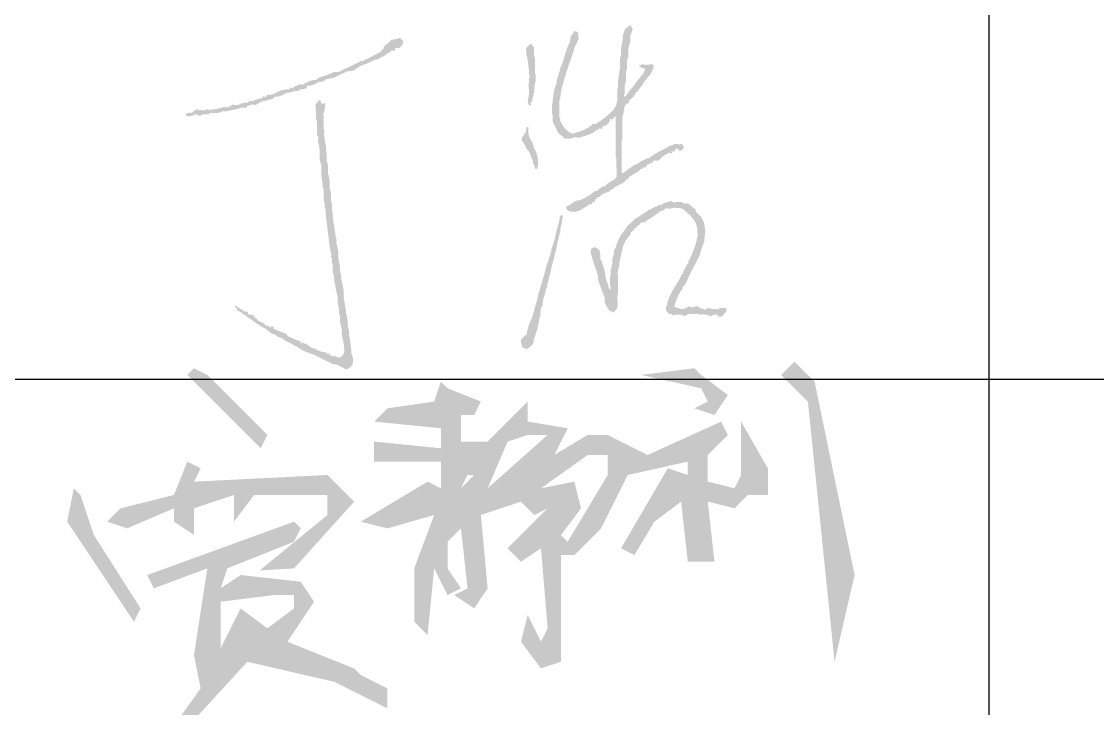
# Model space of a CAD drawing. Extents: x 4682119 to 9193858, y -786075 to -318274.
# Drawn here: x 4703808 to 4705743, y -344573 to -343337 of the extents above; entities that cross this region are included whole.
import ezdxf

# ---------------------------------------------------------------- set-up
doc = ezdxf.new("R2010")
doc.units = 0
doc.header["$LTSCALE"] = 1000
doc.header["$MEASUREMENT"] = 0
doc.layers.get('0').update_dxf_attribs({"linetype": 'CONTINUOUS'})

msp = doc.modelspace()

# ---------------------------------------------------------------- hatches: boundary and pattern name
h = msp.add_hatch(color=256)
h.dxf.hatch_style = 1
h.paths.add_polyline_path([(4704320.8, -343457.1), (4704320.4, -343455.3), (4704320.7, -343454.1), (4704321.9, -343452.7), (4704328.1, -343452), (4704331.3, -343451.3), (4704337.1, -343448.9), (4704339.6, -343446.7), (4704341.4, -343445.9), (4704344.8, -343445.7), (4704348.2, -343445.3), (4704350, -343444.7), (4704352.9, -343442.9), (4704354.2, -343442.4), (4704354.8, -343441.9), (4704355.6, -343440.8), (4704366.5, -343438.7), (4704371.9, -343436.9), (4704381.8, -343432), (4704386.4, -343430.4), (4704388.6, -343429.3), (4704392.7, -343426.6), (4704396.2, -343426.4), (4704397.9, -343426.3), (4704401.4, -343426.1), (4704403.9, -343425.1), (4704405.3, -343424.8), (4704407.9, -343424.4), (4704407.8, -343423), (4704408.7, -343421.8), (4704410.1, -343421.7), (4704415, -343418.4), (4704417.7, -343417), (4704423.2, -343414.6), (4704426.2, -343413.4), (4704427.7, -343412.9), (4704430.8, -343411.9), (4704435.6, -343409.5), (4704438, -343408.3), (4704442.8, -343405.9), (4704446.4, -343405.7), (4704448.4, -343405.1), (4704451.5, -343403.2), (4704458.4, -343399.7), (4704461.7, -343397.6), (4704467.8, -343392.8), (4704469.1, -343392.8), (4704469.8, -343392.8), (4704471.1, -343392.8), (4704470.9, -343391.5), (4704471.2, -343390.6), (4704472.2, -343389.6), (4704475.3, -343389.7), (4704476.9, -343389.5), (4704479.8, -343388.5), (4704479.4, -343386.5), (4704481.1, -343384.6), (4704483.1, -343384.7), (4704486.1, -343384.5), (4704487.8, -343383.8), (4704490.2, -343381.9), (4704492.1, -343379.6), (4704492.9, -343378.2), (4704494, -343375.4), (4704494.5, -343373.5), (4704494.1, -343372.1), (4704492.9, -343370.5), (4704492.2, -343369.2), (4704491.1, -343368.7), (4704489.6, -343368.9), (4704489.6, -343368), (4704489.6, -343367.6), (4704489.6, -343366.7), (4704487.4, -343366.4), (4704485.9, -343366.8), (4704484.2, -343368.3), (4704479.6, -343368.7), (4704477.3, -343369), (4704472.7, -343370), (4704467.7, -343375.4), (4704464.9, -343377.9), (4704459.1, -343382.5), (4704459.3, -343384.7), (4704458.4, -343386.4), (4704456.4, -343387.4), (4704455, -343388.9), (4704454.4, -343389.8), (4704453.7, -343391.8), (4704446.5, -343395.1), (4704443, -343397), (4704436.2, -343401), (4704430.1, -343403.8), (4704427.1, -343405.2), (4704421, -343408.1), (4704418.7, -343407.8), (4704417.3, -343408.2), (4704415.5, -343409.7), (4704400.7, -343416.8), (4704393.3, -343420.4), (4704378.5, -343427.7), (4704376.3, -343427.7), (4704375.2, -343427.8), (4704373.1, -343428.2), (4704370.2, -343427.6), (4704368.3, -343428.1), (4704366, -343429.9), (4704360.6, -343431.9), (4704357.8, -343432.8), (4704352.4, -343434.8), (4704350.5, -343435.1), (4704349.4, -343435.6), (4704348, -343437), (4704345.3, -343437.1), (4704343.8, -343437.6), (4704341.5, -343439.1), (4704340, -343439.9), (4704339.3, -343440.5), (4704338.2, -343441.9), (4704333.4, -343442.3), (4704330.9, -343442.7), (4704326.2, -343444), (4704321, -343446.6), (4704318.4, -343447.9), (4704313.2, -343450.6), (4704309.2, -343450), (4704306.9, -343450.4), (4704303.4, -343452.2), (4704299.9, -343453.3), (4704298.2, -343454.4), (4704295.7, -343457.1), (4704293.3, -343456.3), (4704291.8, -343456.1), (4704289.2, -343456.6), (4704289.9, -343456.7), (4704290.2, -343457.7), (4704289.8, -343458.2), (4704288.5, -343459.7), (4704286.4, -343459.9), (4704284.9, -343458.7), (4704275.8, -343460.6), (4704271.3, -343462.1), (4704263.1, -343466.4), (4704258.4, -343468), (4704256, -343468.6), (4704251.1, -343469.1), (4704251, -343468.6), (4704250.4, -343468.3), (4704250, -343468.5), (4704248.9, -343469), (4704248.5, -343470.2), (4704248.9, -343471.3), (4704247, -343472.4), (4704245.5, -343472.5), (4704243.5, -343471.8), (4704242.6, -343471.5), (4704241.9, -343471.7), (4704241.3, -343472.3), (4704241.3, -343473.2), (4704241.3, -343473.7), (4704241.3, -343474.5), (4704233.3, -343476.5), (4704229.4, -343477.7), (4704221.7, -343480.5), (4704219.6, -343479.8), (4704218.1, -343480), (4704216.2, -343481.1), (4704214.5, -343482.6), (4704213, -343483), (4704210.8, -343482.7), (4704206.9, -343483.6), (4704204.9, -343484), (4704201, -343484.9), (4704200.8, -343484.4), (4704200.4, -343484.3), (4704199.9, -343484.3), (4704199.9, -343485.2), (4704199.9, -343485.6), (4704199.9, -343486.5), (4704196.5, -343487.4), (4704194.7, -343487.5), (4704191.2, -343487.1), (4704189.1, -343486.3), (4704187.6, -343486.5), (4704185.7, -343487.6), (4704183.8, -343488.5), (4704182.8, -343489.2), (4704181.4, -343490.9), (4704179.2, -343490.9), (4704178.1, -343491), (4704175.9, -343491.4), (4704172.5, -343490.9), (4704170.5, -343491.1), (4704167.2, -343492.5), (4704158.6, -343494.3), (4704154.2, -343495), (4704145.4, -343495.8), (4704142.1, -343494.7), (4704139.7, -343495), (4704136.7, -343496.9), (4704133.7, -343496.7), (4704132.1, -343496.4), (4704129.1, -343495.8), (4704127.5, -343496.5), (4704126.5, -343496.7), (4704124.7, -343496.3), (4704125.1, -343495.5), (4704124.9, -343494.7), (4704124.2, -343494.1), (4704119.7, -343497), (4704117.5, -343498.5), (4704113.3, -343501.8), (4704109.9, -343501.1), (4704107.8, -343501.4), (4704104.6, -343502.8), (4704103.6, -343503), (4704103.1, -343504.1), (4704103.5, -343505), (4704104.4, -343505.9), (4704104.8, -343506.3), (4704105.7, -343507.2), (4704109.8, -343507.3), (4704112, -343507), (4704116, -343506.1), (4704119.5, -343504.2), (4704122.2, -343504), (4704125.8, -343505.6), (4704128.3, -343506.5), (4704130.1, -343506.3), (4704132.4, -343505), (4704132.4, -343504.6), (4704132.4, -343504.4), (4704132.4, -343503.9), (4704137.2, -343503.9), (4704139.6, -343503.9), (4704144.4, -343503.9), (4704145.2, -343503.1), (4704145.7, -343502.6), (4704146.5, -343501.8), (4704152, -343501.8), (4704154.7, -343501.8), (4704160.1, -343501.8), (4704164.1, -343500.4), (4704166, -343499.8), (4704169.9, -343498.5), (4704175.4, -343498.6), (4704178.2, -343498.2), (4704183.6, -343496.9), (4704189.7, -343495.6), (4704192.7, -343495), (4704198.8, -343493.6), (4704202.9, -343492), (4704205.3, -343491.7), (4704209.7, -343492), (4704210, -343492.8), (4704211.2, -343493.1), (4704211.9, -343492.5), (4704212.7, -343491.2), (4704213.2, -343490.5), (4704214.1, -343489.2), (4704217.3, -343488.1), (4704219, -343487.6), (4704222.2, -343486.5), (4704225.1, -343486.4), (4704226.5, -343486.5), (4704229.3, -343487.1), (4704236.3, -343482.6), (4704240.3, -343480.8), (4704248.4, -343478.9), (4704253.5, -343477.9), (4704256.1, -343477.1), (4704260.9, -343475.1), (4704262, -343474), (4704262.5, -343473.4), (4704263.6, -343472.3), (4704268.7, -343472.2), (4704271.4, -343471.6), (4704276.1, -343469.6), (4704279.8, -343467.4), (4704281.8, -343466.5), (4704285.9, -343465.3), (4704290.3, -343464.4), (4704292.5, -343464), (4704296.8, -343463.1), (4704299.6, -343461.8), (4704301.4, -343461.6), (4704304.5, -343462), (4704306.3, -343461.7), (4704307.4, -343460.9), (4704308.3, -343459.3), (4704313.3, -343458.7), (4704315.8, -343458.3)])
h.paths.add_polyline_path([(4704354, -343554.3), (4704352.9, -343548.6), (4704352, -343542.1), (4704351.9, -343538.8), (4704352.4, -343532.3), (4704351.9, -343532.3), (4704351.3, -343532.3), (4704351.3, -343521.8), (4704351.3, -343516.6), (4704351.3, -343506.1), (4704350.4, -343505.8), (4704350.1, -343504.6), (4704350.7, -343503.9), (4704352.3, -343497.9), (4704353, -343494.8), (4704354, -343488.7), (4704354, -343486.5), (4704353.8, -343485.3), (4704352.9, -343483.2), (4704351.1, -343484.8), (4704349, -343485), (4704346.9, -343483.8), (4704346.3, -343483.6), (4704346, -343482.7), (4704346.4, -343482.2), (4704346.4, -343480.6), (4704345.7, -343479.5), (4704344.2, -343478.9), (4704342.7, -343478.4), (4704341.7, -343478.6), (4704340.4, -343479.4), (4704341.1, -343479.6), (4704341.4, -343480.5), (4704340.9, -343481.1), (4704339.5, -343482.9), (4704338.8, -343483.8), (4704337.1, -343485.4), (4704336.5, -343487.5), (4704336.4, -343488.7), (4704336.6, -343490.9), (4704337.5, -343498.2), (4704337.6, -343502), (4704337.1, -343509.4), (4704338, -343512.4), (4704338.4, -343514), (4704339.3, -343517), (4704339.3, -343526.2), (4704339.3, -343530.7), (4704339.3, -343539.9), (4704340.2, -343542.1), (4704340.6, -343543.1), (4704341.5, -343545.3), (4704341.1, -343551.4), (4704341.5, -343554.7), (4704343.1, -343560.6), (4704344, -343569.2), (4704344.1, -343573.6), (4704343.7, -343582.4), (4704344.7, -343587.6), (4704345.4, -343590.3), (4704346.9, -343595.4), (4704346.9, -343601.5), (4704346.9, -343604.6), (4704346.9, -343610.7), (4704347.1, -343612.4), (4704347.3, -343613.3), (4704347.5, -343615), (4704348.3, -343622), (4704348.8, -343625.5), (4704349.7, -343632.5), (4704349.3, -343634.7), (4704349.7, -343636.2), (4704351.3, -343637.9), (4704351.3, -343646.2), (4704351.3, -343650.3), (4704351.3, -343658.6), (4704352.2, -343661.6), (4704352.6, -343663.2), (4704353.5, -343666.2), (4704352.8, -343669.7), (4704353, -343671.8), (4704354.6, -343674.9), (4704354.6, -343677.5), (4704354.6, -343678.8), (4704354.6, -343681.5), (4704354.8, -343683.2), (4704354.9, -343684.1), (4704355.1, -343685.8), (4704356, -343692.8), (4704356.4, -343696.3), (4704357.3, -343703.2), (4704357.7, -343707.2), (4704357.9, -343709.1), (4704358.4, -343713), (4704359.2, -343719.1), (4704359.7, -343722.2), (4704360.5, -343728.3), (4704361.3, -343737.1), (4704362, -343741.5), (4704363.8, -343750.1), (4704364.7, -343754.4), (4704364.8, -343756.6), (4704364.4, -343761), (4704365.2, -343762.3), (4704365.7, -343762.9), (4704366.5, -343764.2), (4704365.8, -343768.1), (4704366, -343770.4), (4704367.6, -343774), (4704367.6, -343779.7), (4704367.6, -343782.5), (4704367.6, -343788.2), (4704368.5, -343790.4), (4704368.9, -343791.5), (4704369.8, -343793.6), (4704369.6, -343799.8), (4704370, -343802.9), (4704371.4, -343808.9), (4704373.1, -343818.1), (4704374.1, -343822.7), (4704376.3, -343831.8), (4704376.3, -343836.6), (4704376.3, -343839), (4704376.3, -343843.7), (4704378.1, -343850.1), (4704378.7, -343853.5), (4704379.1, -343860.1), (4704378.7, -343862.3), (4704379.2, -343863.8), (4704380.7, -343865.5), (4704380.7, -343869.9), (4704380.7, -343872.1), (4704380.7, -343876.4), (4704382, -343883), (4704382.6, -343886.2), (4704384, -343892.8), (4704383.8, -343898.9), (4704384.1, -343902), (4704385.6, -343908), (4704387.3, -343916.4), (4704387.8, -343920.7), (4704388.3, -343929.2), (4704387.5, -343933.8), (4704386.4, -343936.1), (4704383.4, -343939.6), (4704380.6, -343941.3), (4704378.3, -343941.4), (4704375.2, -343940.1), (4704373.8, -343940.1), (4704372.9, -343939.6), (4704372, -343938.5), (4704368.7, -343939.1), (4704366.8, -343938.9), (4704363.8, -343937.4), (4704362.8, -343936.2), (4704361.5, -343935.8), (4704360, -343936.3), (4704360.5, -343935.1), (4704360.4, -343934), (4704359.5, -343933.1), (4704358.4, -343934.1), (4704357.8, -343934.7), (4704356.7, -343935.8), (4704356.5, -343934.2), (4704356.4, -343933.5), (4704356.1, -343931.3), (4704354.8, -343932), (4704353.4, -343932.1), (4704351.3, -343931.4), (4704348.1, -343931.4), (4704346.4, -343930.9), (4704343.7, -343929.2), (4704340.5, -343928.6), (4704338.9, -343927.7), (4704336.6, -343925.4), (4704336.4, -343924.8), (4704335.5, -343924.5), (4704335, -343924.9), (4704331.9, -343924.7), (4704330.2, -343924.1), (4704327.9, -343922.2), (4704324.4, -343920.4), (4704322.7, -343919.3), (4704319.7, -343916.7), (4704317.4, -343916.8), (4704316.1, -343916.4), (4704314.3, -343915.1), (4704313.4, -343914.2), (4704313, -343913.8), (4704312.1, -343912.9), (4704312.1, -343914), (4704312.1, -343914.5), (4704312.1, -343915.6), (4704311.2, -343915.6), (4704310.8, -343915.6), (4704309.9, -343915.6), (4704309.5, -343914.5), (4704309.9, -343913.4), (4704311, -343912.9), (4704301.2, -343909.4), (4704296.4, -343907.4), (4704287, -343903.1), (4704285.3, -343901.5), (4704284.6, -343900.4), (4704283.8, -343898.2), (4704281.2, -343898), (4704279.8, -343897.5), (4704277.8, -343896), (4704270.4, -343893.7), (4704266.8, -343892.3), (4704259.8, -343888.9), (4704260.9, -343888.4), (4704261.3, -343887.3), (4704260.9, -343886.2), (4704259.3, -343885.5), (4704258.3, -343885.3), (4704256.5, -343885.7), (4704256.3, -343886.6), (4704255.2, -343887.2), (4704254.4, -343886.8), (4704252.9, -343886), (4704252.1, -343885.4), (4704251.1, -343884), (4704249.1, -343884.5), (4704247.7, -343884.2), (4704246.2, -343883), (4704244.5, -343880.4), (4704243.1, -343879.2), (4704240.2, -343878.1), (4704236.8, -343877.1), (4704235.1, -343876.1), (4704232.6, -343873.7), (4704230.8, -343871.7), (4704229.6, -343870.9), (4704227.1, -343869.9), (4704226.9, -343867.8), (4704226.2, -343866.6), (4704224.4, -343865.5), (4704222.4, -343865.1), (4704221.4, -343864.7), (4704219.5, -343863.9), (4704217.8, -343864.2), (4704216.7, -343864.1), (4704215.1, -343863.3), (4704215.5, -343861.6), (4704215.2, -343860.4), (4704214.1, -343859), (4704212.8, -343858.7), (4704212.1, -343858.6), (4704210.8, -343858.4), (4704209.7, -343859.2), (4704207.9, -343858.7), (4704207.5, -343857.4), (4704202.6, -343854.5), (4704200.2, -343853), (4704195.5, -343849.7), (4704194.5, -343848.6), (4704192.5, -343848.9), (4704191.7, -343850.3), (4704191.3, -343850.5), (4704191.1, -343850.9), (4704191.2, -343851.4), (4704192.6, -343851.2), (4704193.5, -343851.5), (4704194.5, -343852.5), (4704194.9, -343855.1), (4704196, -343856.6), (4704198.3, -343857.9), (4704202.8, -343860.4), (4704204.9, -343861.9), (4704208.6, -343865.5), (4704210.1, -343865.3), (4704211.2, -343865.9), (4704211.9, -343867.2), (4704219.5, -343872), (4704223.2, -343874.7), (4704230.4, -343880.2), (4704233.2, -343881.7), (4704234.5, -343882.5), (4704236.9, -343884.6), (4704245.3, -343888.9), (4704249.3, -343891.6), (4704256.5, -343897.7), (4704260.4, -343898.8), (4704262.3, -343899.6), (4704265.8, -343901.5), (4704268.2, -343903.6), (4704269.8, -343904.4), (4704272.9, -343905.3), (4704276.6, -343907), (4704278.4, -343908.1), (4704281.6, -343910.7), (4704284, -343911.8), (4704285.2, -343912.6), (4704287, -343914.5), (4704288.5, -343914), (4704289.8, -343914.4), (4704290.8, -343915.6), (4704294.5, -343917.1), (4704296.2, -343918.3), (4704299, -343921.1), (4704301.3, -343920.8), (4704302.7, -343921.2), (4704304.5, -343922.7), (4704311.8, -343927.6), (4704315.8, -343929.8), (4704324.1, -343933.1), (4704333.9, -343936.5), (4704338.8, -343938.6), (4704348, -343943.4), (4704356.3, -343947.5), (4704360.4, -343949.6), (4704368.7, -343953.7), (4704371.8, -343953.6), (4704373.4, -343953.9), (4704376.3, -343954.8), (4704379, -343956.2), (4704380.4, -343957), (4704382.9, -343958.6), (4704385.3, -343959), (4704386.6, -343959.7), (4704388.3, -343961.4), (4704392, -343962.1), (4704394.2, -343961.8), (4704397.6, -343960.3), (4704398.4, -343958.7), (4704399.6, -343958), (4704401.4, -343958.1), (4704401.1, -343956.7), (4704401.7, -343955.5), (4704403, -343954.8), (4704403.9, -343949.2), (4704404, -343946.3), (4704403.6, -343940.7), (4704402.7, -343938.5), (4704402.3, -343937.4), (4704401.4, -343935.2), (4704400.4, -343923), (4704399.6, -343916.9), (4704397.6, -343904.7), (4704396.7, -343900), (4704396.6, -343897.5), (4704397, -343892.8), (4704396.2, -343890.6), (4704395.7, -343889.5), (4704394.9, -343887.3), (4704394.4, -343877.7), (4704393.8, -343872.8), (4704392.1, -343863.3), (4704390.3, -343851.1), (4704389.3, -343845), (4704387.2, -343832.9), (4704387.2, -343828.1), (4704387.2, -343825.7), (4704387.2, -343820.9), (4704385.7, -343813), (4704384.9, -343809), (4704382.9, -343801.3), (4704383.2, -343796.4), (4704382.9, -343793.8), (4704381.2, -343789.3), (4704380.4, -343785), (4704380.3, -343782.7), (4704380.7, -343778.4), (4704379.4, -343771.9), (4704378.8, -343768.6), (4704377.4, -343762.1), (4704377.4, -343757.3), (4704377.4, -343754.9), (4704377.4, -343750.1), (4704376.2, -343744.4), (4704375.5, -343741.6), (4704374.2, -343735.9), (4704374.4, -343730.2), (4704374.1, -343727.2), (4704372.5, -343721.8), (4704370.9, -343710), (4704370, -343704.1), (4704368.2, -343692.4), (4704367.3, -343686.8), (4704367.2, -343683.8), (4704367.6, -343678.2), (4704367.2, -343678.2), (4704366.5, -343678.2), (4704366.5, -343673.4), (4704366.5, -343671), (4704366.5, -343666.2), (4704365.7, -343663.2), (4704365.2, -343661.6), (4704364.4, -343658.6), (4704364.4, -343652.9), (4704364.4, -343650.1), (4704364.4, -343644.4), (4704363.5, -343641.8), (4704363.1, -343640.5), (4704362.2, -343637.9), (4704362.2, -343633.1), (4704362.2, -343630.7), (4704362.2, -343625.9), (4704361.2, -343619.3), (4704360.5, -343616.1), (4704358.9, -343609.6), (4704358.9, -343603.9), (4704358.9, -343601.1), (4704358.9, -343595.4), (4704358, -343592.4), (4704357.6, -343590.8), (4704356.7, -343587.8), (4704356.7, -343582.1), (4704356.7, -343579.3), (4704356.7, -343573.6), (4704356.3, -343573.6), (4704355.6, -343573.6), (4704355.6, -343569.3), (4704355.6, -343567.1), (4704355.6, -343562.7), (4704354.5, -343557.1)])
h.paths.add_polyline_path([(4704764.6, -343766.4), (4704766.1, -343759.4), (4704766.9, -343755.9), (4704769, -343749), (4704769.8, -343744.6), (4704770.3, -343742.5), (4704771.1, -343738.1), (4704772.1, -343732.8), (4704772.8, -343730.2), (4704774.4, -343725), (4704775, -343721), (4704775.6, -343719), (4704777.1, -343715.2), (4704776.9, -343710), (4704777.3, -343707.2), (4704778.8, -343702.2), (4704779.8, -343695.6), (4704780.4, -343692.4), (4704781.5, -343685.8), (4704780.2, -343685.5), (4704779.5, -343685.4), (4704778.2, -343685.3), (4704777.4, -343686.1), (4704776.9, -343686.6), (4704776.1, -343687.5), (4704775.1, -343694.3), (4704774.4, -343697.7), (4704772.2, -343704.3), (4704771.8, -343707.9), (4704771.4, -343709.7), (4704770.1, -343713), (4704769.5, -343716.6), (4704769.1, -343718.4), (4704767.9, -343721.8), (4704767, -343727.1), (4704766.3, -343729.7), (4704764.6, -343734.8), (4704764.1, -343737.5), (4704763.7, -343738.9), (4704762.4, -343741.4), (4704761.3, -343745.2), (4704760.9, -343747.2), (4704760.3, -343751.2), (4704758.5, -343756.4), (4704757.6, -343759), (4704755.9, -343764.2), (4704755.6, -343767), (4704755.1, -343768.4), (4704753.7, -343770.8), (4704749, -343787.8), (4704746.6, -343796.3), (4704741.7, -343813.2), (4704740, -343818.5), (4704739.1, -343821.1), (4704737.4, -343826.3), (4704736.8, -343831.4), (4704736.2, -343834), (4704734.7, -343838.8), (4704731.2, -343851.1), (4704729.5, -343857.2), (4704726, -343869.3), (4704721.5, -343879.7), (4704719.6, -343885.1), (4704716.7, -343896), (4704716.2, -343899.1), (4704715, -343900.9), (4704712.3, -343902.6), (4704709.9, -343905.2), (4704708.7, -343906.5), (4704706.3, -343909.1), (4704706.1, -343913), (4704706.3, -343915.1), (4704707.4, -343918.9), (4704708, -343921.8), (4704709.2, -343923.5), (4704711.8, -343924.9), (4704713.7, -343925), (4704714.7, -343925.4), (4704716.1, -343926.5), (4704721.5, -343923.1), (4704723.9, -343920.9), (4704728.1, -343916.2), (4704729, -343910.2), (4704729.8, -343907.2), (4704731.9, -343901.5), (4704732.7, -343897.4), (4704733.4, -343895.4), (4704735.2, -343891.7), (4704736.3, -343886.4), (4704736.9, -343883.8), (4704738.5, -343878.6), (4704738.7, -343873.3), (4704739.3, -343870.5), (4704741.2, -343865.5), (4704741.1, -343859.8), (4704741.3, -343857), (4704742.3, -343851.4), (4704743.2, -343850.5), (4704743.6, -343850.1), (4704744.5, -343849.2), (4704745.2, -343844), (4704745.5, -343841.4), (4704746.1, -343836.1), (4704747.8, -343830.9), (4704748.7, -343828.3), (4704750.5, -343823.1), (4704750.6, -343819.8), (4704751.2, -343818), (4704753.2, -343815.4), (4704752.9, -343811.5), (4704753.2, -343809.3), (4704754.8, -343805.6), (4704756.3, -343798.6), (4704757.2, -343795.1), (4704759.2, -343788.2), (4704760.8, -343779.4), (4704761.9, -343775)])
h.paths.add_polyline_path([(4704880.6, -343824.1), (4704880.6, -343811.1), (4704880.6, -343804.5), (4704880.6, -343791.5), (4704879.4, -343790.8), (4704879.2, -343789.2), (4704880.1, -343788.2), (4704880.8, -343783.8), (4704881.3, -343781.5), (4704882.8, -343777.3), (4704882.7, -343772.9), (4704882.9, -343770.7), (4704883.9, -343766.4), (4704885.4, -343759.4), (4704886.2, -343756), (4704887.7, -343749), (4704889.6, -343741.8), (4704890.9, -343738.2), (4704894.2, -343731.6), (4704897.7, -343726.6), (4704899.6, -343724.2), (4704903.5, -343719.6), (4704903.1, -343718.3), (4704903.3, -343717.4), (4704904, -343716.3), (4704909, -343711.3), (4704911.5, -343708.8), (4704916.5, -343703.8), (4704917.9, -343703.1), (4704918.5, -343702.8), (4704919.8, -343702.2), (4704919.7, -343700.8), (4704920.6, -343699.6), (4704922, -343699.4), (4704923, -343698.5), (4704923.9, -343698.2), (4704925.3, -343698.3), (4704927.9, -343698.4), (4704929.6, -343697.6), (4704931.3, -343695.6), (4704935.6, -343692.6), (4704937.9, -343691.3), (4704942.7, -343689.1), (4704942.7, -343688.2), (4704942.7, -343687.8), (4704942.7, -343686.9), (4704944.2, -343687.4), (4704945.5, -343687.1), (4704946.5, -343685.8), (4704951.3, -343682.6), (4704953.6, -343680.9), (4704957.9, -343677.1), (4704959.9, -343677.6), (4704961.3, -343677.3), (4704962.8, -343676), (4704964.1, -343674.7), (4704964.8, -343674.1), (4704966.1, -343672.7), (4704969.8, -343673.3), (4704971.7, -343673.4), (4704975.4, -343673.3), (4704979.6, -343672.3), (4704981.9, -343672.1), (4704986.3, -343672.2), (4704990.4, -343672.4), (4704992.6, -343672.7), (4704996.6, -343673.8), (4705003, -343679.2), (4705006.1, -343682), (4705012.4, -343687.5), (4705016.8, -343693.5), (4705018.8, -343696.7), (4705022.2, -343703.2), (4705021.5, -343704.9), (4705021.9, -343706.5), (4705023.3, -343707.6), (4705023.3, -343712), (4705023.3, -343714.1), (4705023.3, -343718.5), (4705024.5, -343719.1), (4705024.7, -343720.8), (4705023.8, -343721.8), (4705021.2, -343733.8), (4705019.5, -343739.7), (4705015.1, -343751.2), (4705012.4, -343758.4), (4705010.7, -343761.9), (4705006.9, -343768.6), (4705007.5, -343770.1), (4705007.1, -343771.4), (4705005.9, -343772.4), (4705002.1, -343778.5), (4705000.5, -343781.7), (4704997.7, -343788.2), (4704997.1, -343789.7), (4704996.7, -343790.4), (4704995.5, -343791.5), (4704993.3, -343795.8), (4704992.2, -343798), (4704990.1, -343802.4), (4704982.3, -343814.7), (4704978.7, -343821), (4704972.1, -343833.9), (4704971.6, -343837.2), (4704970.9, -343838.9), (4704968.8, -343841.6), (4704969.6, -343844.3), (4704969.3, -343846.2), (4704967.7, -343848.6), (4704967.1, -343848.8), (4704966.8, -343849.7), (4704967.2, -343850.3), (4704966.7, -343853.8), (4704966.9, -343855.8), (4704968.3, -343859), (4704970, -343860.7), (4704970.9, -343861.6), (4704972.6, -343863.3), (4704975.1, -343862.9), (4704976.7, -343863.4), (4704978.6, -343865), (4704979.6, -343865.9), (4704981.3, -343865.6), (4704981.9, -343864.4), (4704987.1, -343864.4), (4704989.7, -343864.4), (4704995, -343864.4), (4704998.4, -343866.4), (4705001.2, -343866.5), (4705004.8, -343865), (4705005.4, -343864.6), (4705005.8, -343864.1), (4705005.9, -343863.3), (4705014.1, -343863.3), (4705018.3, -343863.3), (4705026.6, -343863.3), (4705027.2, -343864.5), (4705028.8, -343864.8), (4705029.8, -343863.9), (4705035.5, -343863.9), (4705038.4, -343864.2), (4705044, -343865.5), (4705044.2, -343866.7), (4705044.9, -343867.5), (4705046.2, -343867.7), (4705050.8, -343865.3), (4705053.5, -343864.6), (4705058.7, -343864.4), (4705060, -343865.7), (4705060.6, -343866.4), (4705061.9, -343867.7), (4705064.6, -343867.9), (4705066.1, -343867.7), (4705068.5, -343866.6), (4705071.3, -343863.1), (4705072.7, -343861.4), (4705075.6, -343857.9), (4705076.1, -343855.7), (4705075.8, -343854.3), (4705074.5, -343852.5), (4705070.1, -343852.5), (4705067.9, -343852.5), (4705063.6, -343852.5), (4705062.7, -343853.3), (4705062.3, -343853.8), (4705061.4, -343854.6), (4705056.2, -343854.4), (4705053.6, -343854.3), (4705048.3, -343854.1), (4705046.5, -343852.8), (4705045, -343852.5), (4705042.9, -343853), (4705041.4, -343853.1), (4705040.6, -343853.2), (4705039.1, -343853.5), (4705037.8, -343855.1), (4705035.7, -343855.3), (4705034.2, -343854.1), (4705030.5, -343853.3), (4705028.7, -343852.6), (4705025.5, -343850.8), (4705023.9, -343849.4), (4705023, -343848.9), (4705021.1, -343848.1), (4705021.1, -343849), (4705021.1, -343849.4), (4705021.1, -343850.3), (4705019.8, -343850), (4705019.2, -343849.9), (4705017.8, -343849.7), (4705017.2, -343850.4), (4705016.9, -343850.7), (4705016.2, -343851.4), (4705013.3, -343851.4), (4705011.7, -343851.1), (4705009.1, -343849.7), (4705008.6, -343849), (4705007.8, -343848.8), (4705006.9, -343849.2), (4705006.9, -343850.1), (4705006.9, -343850.5), (4705006.9, -343851.4), (4705004.2, -343851.4), (4705002.7, -343851.9), (4705000.4, -343853.5), (4704995.2, -343854.1), (4704992.3, -343853.7), (4704987.3, -343851.9), (4704985, -343851.5), (4704983.9, -343851), (4704981.9, -343849.7), (4704984.4, -343840.5), (4704986, -343836), (4704990.1, -343827.4), (4704992.6, -343823.3), (4704994, -343821.3), (4704997.1, -343817.6), (4704996.6, -343816.1), (4704997, -343814.8), (4704998.2, -343813.8), (4705002.4, -343807.9), (4705004.2, -343804.7), (4705006.9, -343798), (4705009.8, -343791.3), (4705011.5, -343788), (4705015.1, -343781.7), (4705017.3, -343777.3), (4705018.4, -343775.1), (4705020.6, -343770.8), (4705023.2, -343765.5), (4705024.6, -343762.8), (4705027.6, -343757.7), (4705030, -343747.9), (4705031.5, -343743.1), (4705035.3, -343733.7), (4705035.6, -343732), (4705035.8, -343731.1), (4705035.8, -343729.4), (4705036.5, -343722.8), (4705036.8, -343719.6), (4705037.4, -343713), (4705036.7, -343706.9), (4705036.2, -343703.8), (4705034.7, -343697.8), (4705032.8, -343693.9), (4705031.8, -343691.9), (4705029.8, -343688), (4705025.6, -343684.4), (4705023.6, -343682.4), (4705020, -343678.2), (4705020.5, -343676.4), (4705019.9, -343674.9), (4705018.4, -343673.8), (4705013.5, -343670.3), (4705011.2, -343668.3), (4705006.9, -343664), (4705002.9, -343664.8), (4705000.4, -343664.5), (4704995.9, -343662.7), (4704996.1, -343661.9), (4704991.3, -343661.9), (4704988.9, -343661.9), (4704984.1, -343661.9), (4704983.4, -343663), (4704981.8, -343663.3), (4704980.8, -343662.4), (4704977.4, -343660.4), (4704974.7, -343660.1), (4704971, -343661.3), (4704967, -343662.4), (4704965, -343663), (4704961.2, -343664.6), (4704959.8, -343665.5), (4704959.1, -343666.1), (4704957.9, -343667.3), (4704955.6, -343666.6), (4704953.9, -343666.9), (4704951.9, -343668.4), (4704950.7, -343669), (4704950.1, -343669.5), (4704949.2, -343670.6), (4704947.7, -343670), (4704946.4, -343670.4), (4704945.4, -343671.7), (4704942.4, -343672.8), (4704940.9, -343673.5), (4704938.3, -343675.5), (4704936.4, -343675.8), (4704935.4, -343676.3), (4704934, -343677.7), (4704927.7, -343681.3), (4704924.6, -343683.3), (4704918.7, -343687.5), (4704911.8, -343691.6), (4704908.5, -343694.2), (4704902.9, -343700), (4704898.1, -343704), (4704895.9, -343706.5), (4704892.6, -343712), (4704885.8, -343721), (4704882.9, -343726.1), (4704878.4, -343736.5), (4704877, -343741.7), (4704875.9, -343744.4), (4704873, -343749), (4704873.1, -343753.8), (4704872.8, -343756.3), (4704871.4, -343761), (4704870.5, -343765.2), (4704870.4, -343767.5), (4704870.8, -343771.9), (4704869.9, -343773.6), (4704869.5, -343774.5), (4704868.6, -343776.2), (4704869.5, -343778.3), (4704869.1, -343780.1), (4704867.5, -343781.7), (4704867.5, -343786.9), (4704867.5, -343789.5), (4704867.5, -343794.7), (4704866.4, -343794.7), (4704866.4, -343802.1), (4704866.4, -343805.8), (4704866.4, -343813.2), (4704867.3, -343813.6), (4704867.6, -343814.8), (4704867, -343815.4), (4704867.1, -343816.7), (4704867, -343817.5), (4704866.4, -343818.7), (4704865.6, -343818.7), (4704865.1, -343818.7), (4704864.3, -343818.7), (4704863.9, -343815.6), (4704863.6, -343814), (4704862.6, -343811.1), (4704860.9, -343805.8), (4704860, -343803.2), (4704858.3, -343798), (4704857, -343787.6), (4704855.7, -343782.3), (4704852.3, -343772.4), (4704851.9, -343769.3), (4704851.1, -343767.6), (4704849, -343765.3), (4704848.7, -343757.9), (4704848.3, -343754.1), (4704846.8, -343746.8), (4704845.4, -343747.1), (4704844.2, -343746.5), (4704843.6, -343745.2), (4704840.8, -343743.8), (4704839.1, -343743.4), (4704836, -343743.5), (4704835.9, -343744), (4704835.3, -343744.3), (4704834.9, -343744.1), (4704832.3, -343746), (4704831.2, -343748), (4704831.1, -343751.2), (4704832.8, -343757.7), (4704833.7, -343761), (4704835.4, -343767.5), (4704839.5, -343778.5), (4704841.3, -343784.1), (4704844.7, -343795.3), (4704844.6, -343799.9), (4704845, -343802.3), (4704846.3, -343806.7), (4704850.3, -343817.6), (4704852.4, -343823.1), (4704856.6, -343833.9), (4704856.5, -343838.8), (4704856.9, -343841.3), (4704858.3, -343845.9), (4704861.1, -343851.5), (4704862.9, -343854.2), (4704867, -343859), (4704867.5, -343857.9), (4704868.6, -343857.5), (4704869.7, -343857.9), (4704869.7, -343858.8), (4704869.7, -343859.2), (4704869.7, -343860.1), (4704871.5, -343859.7), (4704872.7, -343860), (4704874.1, -343861.2), (4704873.6, -343859.4), (4704874.2, -343857.9), (4704875.7, -343856.8), (4704876.5, -343855.3), (4704877.1, -343854.6), (4704878.4, -343853.5), (4704879.7, -343849.3), (4704880.1, -343847.1), (4704880.1, -343842.7), (4704879.3, -343835.3), (4704879.4, -343831.4)])
h.paths.add_polyline_path([(4704839.3, -343657.5), (4704840.9, -343656.4), (4704842.6, -343654.7), (4704843.5, -343653.8), (4704845.2, -343652.1), (4704846.8, -343652.4), (4704848.2, -343651.9), (4704849, -343650.4), (4704852.5, -343647.6), (4704854.6, -343646.4), (4704858.8, -343645), (4704861.4, -343644.1), (4704862.7, -343643.7), (4704865.4, -343642.8), (4704865.4, -343642.1), (4704865.4, -343641.2), (4704869.2, -343639.5), (4704871.1, -343638.2), (4704874.1, -343635.2), (4704878.4, -343633), (4704880.6, -343631.9), (4704885, -343629.7), (4704885.6, -343629.3), (4704885.9, -343628.9), (4704886.1, -343628.1), (4704887.6, -343628.6), (4704888.9, -343628.2), (4704889.9, -343627), (4704891.2, -343625.9), (4704892, -343625.4), (4704893.7, -343624.8), (4704893.5, -343623.5), (4704893.8, -343622.6), (4704894.8, -343621.6), (4704897.4, -343621.1), (4704898.9, -343620.1), (4704900.2, -343617.7), (4704900.2, -343617.1), (4704900.2, -343616.1), (4704904, -343614.7), (4704905.8, -343613.7), (4704908.9, -343611.2), (4704914.5, -343608.5), (4704917.2, -343606.5), (4704921.5, -343602), (4704923.1, -343602.3), (4704924.4, -343601.8), (4704925.3, -343600.3), (4704927.7, -343599.6), (4704928.9, -343599.3), (4704931.3, -343598.7), (4704931.9, -343596), (4704933.1, -343594.4), (4704935.6, -343593.2), (4704938.4, -343592.2), (4704939.8, -343591.8), (4704942.7, -343591.1), (4704942.5, -343589.7), (4704942.8, -343588.8), (4704943.8, -343587.8), (4704945.4, -343587.4), (4704947, -343587.3), (4704950.6, -343587.5), (4704952.7, -343587), (4704955.8, -343585.1), (4704960.4, -343580.1), (4704963.3, -343577.9), (4704969.4, -343574.7), (4704971.6, -343573.6), (4704972.9, -343573.3), (4704975.4, -343573.1), (4704976.3, -343574), (4704977.7, -343574), (4704978.6, -343573.1), (4704977.5, -343572), (4704977, -343571.5), (4704975.9, -343570.4), (4704978.1, -343570.3), (4704979.3, -343570.5), (4704981.4, -343571.5), (4704982.5, -343569.3), (4704983, -343568.2), (4704984.1, -343566), (4704985.6, -343565.5), (4704986.9, -343565.9), (4704987.9, -343567.1), (4704989.2, -343567.7), (4704989.8, -343568.2), (4704990.6, -343569.3), (4704992.9, -343569.4), (4704994.2, -343569), (4704996.1, -343567.6), (4704996.9, -343566.8), (4704997.4, -343566.3), (4704998.2, -343565.5), (4704998.8, -343563.3), (4704998.5, -343561.8), (4704997.1, -343560), (4704996.1, -343558.3), (4704994.8, -343557.5), (4704992.8, -343557.3), (4704992.5, -343558.1), (4704991.3, -343558.4), (4704990.6, -343557.8), (4704985.4, -343557.2), (4704982.5, -343557.6), (4704977.5, -343559.5), (4704973.4, -343560.8), (4704971.3, -343561.9), (4704967.7, -343564.4), (4704965.8, -343564.7), (4704964.8, -343565.2), (4704963.4, -343566.6), (4704959, -343568.7), (4704956.8, -343569.8), (4704952.5, -343572), (4704945.3, -343576.2), (4704941.8, -343578.5), (4704935.1, -343583.4), (4704932.8, -343583.1), (4704931.3, -343583.6), (4704929.6, -343585.1), (4704927.7, -343585.4), (4704926.7, -343585.9), (4704925.3, -343587.3), (4704923.3, -343587.6), (4704922.3, -343588.1), (4704920.9, -343589.4), (4704918.1, -343590.9), (4704916.8, -343591.7), (4704914.4, -343593.8), (4704911.8, -343594.1), (4704910.3, -343594.7), (4704908.4, -343596.5), (4704901.5, -343600.8), (4704898.2, -343603.2), (4704892, -343608.5), (4704890.5, -343608.7), (4704889.8, -343608.8), (4704888.2, -343609), (4704888, -343608.6), (4704887.6, -343608.4), (4704887.1, -343608.5), (4704887.1, -343585), (4704887.1, -343573.2), (4704887.1, -343549.7), (4704888.2, -343549.7), (4704888.2, -343535.3), (4704888.2, -343528.1), (4704888.2, -343513.7), (4704888.7, -343513.7), (4704889, -343513.1), (4704888.8, -343512.6), (4704888.2, -343509.6), (4704888.5, -343507.8), (4704889.9, -343505), (4704890.7, -343498.7), (4704891.2, -343495.5), (4704892.6, -343489.2), (4704894.8, -343486), (4704896.6, -343484.6), (4704900.2, -343483.2), (4704899.9, -343481), (4704900.3, -343479.5), (4704901.8, -343477.8), (4704906, -343474.6), (4704907.9, -343472.7), (4704911.1, -343468.5), (4704911.3, -343466.2), (4704913.1, -343464.6), (4704915.5, -343464.7), (4704914.9, -343463.2), (4704915.3, -343461.9), (4704916.5, -343460.9), (4704922.1, -343454), (4704924.7, -343450.4), (4704929.6, -343442.9), (4704930.5, -343442.9), (4704930.9, -343442.9), (4704931.8, -343442.9), (4704931.3, -343441.1), (4704931.9, -343439.6), (4704933.4, -343438.6), (4704938.9, -343431.9), (4704941.1, -343428.1), (4704944.3, -343420.1), (4704944.6, -343418.1), (4704944.5, -343417), (4704943.8, -343415.2), (4704943.1, -343414.5), (4704942.8, -343414.2), (4704942.1, -343413.5), (4704936.3, -343414.5), (4704933.3, -343414.8), (4704927.4, -343415.2), (4704926.8, -343413.9), (4704925.6, -343413.3), (4704924.2, -343413.5), (4704923, -343414.9), (4704921.5, -343415.3), (4704919.8, -343414.6), (4704919.1, -343416.2), (4704918.9, -343417.3), (4704919.2, -343418.4), (4704920.4, -343418), (4704920.9, -343418.4), (4704923.6, -343420.3), (4704925.3, -343420.9), (4704928.5, -343421.2), (4704928.3, -343425.2), (4704927.7, -343427.4), (4704925.8, -343431), (4704924.5, -343431.6), (4704923.9, -343432.8), (4704924.2, -343434.2), (4704922.8, -343434.1), (4704921.6, -343435), (4704921.5, -343436.4), (4704915.9, -343442.5), (4704913.3, -343445.8), (4704908.9, -343452.7), (4704902.6, -343459.8), (4704899.7, -343463.5), (4704894.2, -343471.3), (4704893.1, -343471.3), (4704892.6, -343471.3), (4704891.5, -343471.3), (4704891, -343469.5), (4704891.6, -343468), (4704893.1, -343466.9), (4704893.4, -343466.5), (4704893.1, -343465.9), (4704892.6, -343465.8), (4704892.6, -343460.1), (4704892.6, -343457.3), (4704892.6, -343451.7), (4704893.5, -343448.2), (4704893.9, -343446.4), (4704894.8, -343442.9), (4704894.8, -343437.3), (4704894.8, -343434.4), (4704894.8, -343428.8), (4704895.6, -343425.7), (4704896.1, -343424.2), (4704896.9, -343421.2), (4704896.9, -343415.1), (4704896.9, -343412), (4704896.9, -343405.9), (4704897.8, -343403.7), (4704898.3, -343402.6), (4704899.1, -343400.5), (4704899.1, -343395.2), (4704899.1, -343392.6), (4704899.1, -343387.4), (4704900.2, -343382.1), (4704900.9, -343379.5), (4704902.4, -343374.3), (4704902.4, -343370), (4704902.4, -343367.8), (4704902.4, -343363.4), (4704903.5, -343360.4), (4704904.1, -343358.9), (4704905.1, -343355.8), (4704906.5, -343353), (4704906.7, -343351.2), (4704906.2, -343348.2), (4704904.7, -343346.8), (4704904.1, -343345.8), (4704903.5, -343343.8), (4704902, -343343.6), (4704900.9, -343344.2), (4704900.2, -343345.5), (4704897.7, -343347.1), (4704896.4, -343347.9), (4704893.7, -343349.3), (4704893.9, -343350.7), (4704893.3, -343351.9), (4704892, -343352.5), (4704891.3, -343356.1), (4704890.7, -343357.9), (4704889.3, -343361.3), (4704888.9, -343369.6), (4704888.3, -343373.8), (4704886.6, -343381.9), (4704885.7, -343387.5), (4704885.6, -343390.5), (4704886.1, -343396.1), (4704885.2, -343399.6), (4704884.7, -343401.3), (4704883.9, -343404.8), (4704883.9, -343411.6), (4704883.9, -343415), (4704883.9, -343421.7), (4704883.7, -343423.2), (4704883.5, -343424), (4704883.3, -343425.5), (4704882.5, -343431.6), (4704882, -343434.7), (4704881.2, -343440.8), (4704880.9, -343442.3), (4704880.8, -343443.1), (4704880.6, -343444.6), (4704880.6, -343450), (4704880.6, -343452.7), (4704880.6, -343458.2), (4704879.5, -343458.2), (4704879.5, -343466), (4704879.5, -343470), (4704879.5, -343477.8), (4704878.5, -343482.2), (4704877.9, -343484.3), (4704876.8, -343488.7), (4704872.5, -343495.4), (4704869.7, -343498.6), (4704863.7, -343503.9), (4704854.7, -343511.3), (4704850, -343514.8), (4704840.3, -343521.4), (4704837.7, -343521.4), (4704836.4, -343521.4), (4704833.8, -343521.4), (4704833.8, -343522.2), (4704833.8, -343522.7), (4704833.8, -343523.5), (4704830.4, -343524.7), (4704828.7, -343526), (4704826.7, -343529), (4704824.4, -343528.8), (4704822.8, -343529.4), (4704821.3, -343531.2), (4704813.5, -343534.1), (4704809.6, -343535.4), (4704801.6, -343537.7), (4704799.8, -343538.4), (4704798.7, -343538.6), (4704796.7, -343538.2), (4704791, -343534.8), (4704788.3, -343532.7), (4704783.7, -343527.9), (4704780.6, -343522.7), (4704779.1, -343520.1), (4704776.1, -343514.8), (4704776.9, -343512.8), (4704776.5, -343510.9), (4704775, -343509.4), (4704775, -343496.7), (4704775, -343490.4), (4704775, -343477.8), (4704776.5, -343476.7), (4704777, -343475.2), (4704776.6, -343473.4), (4704777.5, -343468.2), (4704777.9, -343465.6), (4704778.8, -343460.4), (4704779.1, -343456.8), (4704779.6, -343455), (4704781, -343451.7), (4704782.8, -343444.2), (4704783.9, -343440.4), (4704786.4, -343433.1), (4704787.2, -343429.1), (4704787.8, -343427), (4704789.7, -343423.3), (4704790.9, -343418), (4704791.8, -343415.3), (4704794, -343410.3), (4704796.2, -343403.7), (4704797.3, -343400.5), (4704799.5, -343393.9), (4704801.7, -343385.8), (4704803.2, -343381.8), (4704807.1, -343374.3), (4704807.7, -343372), (4704808.3, -343370.8), (4704809.8, -343368.9), (4704809.4, -343365), (4704809.2, -343363), (4704809.3, -343359.1), (4704808.3, -343357), (4704807.4, -343355.9), (4704805.5, -343354.7), (4704803.3, -343354.2), (4704801.8, -343354.5), (4704800, -343355.8), (4704800.5, -343357.6), (4704799.9, -343359.1), (4704798.4, -343360.2), (4704797.3, -343361.3), (4704796.7, -343361.8), (4704795.7, -343362.9), (4704794.3, -343371.2), (4704793, -343375.3), (4704789.7, -343383), (4704787.9, -343388.3), (4704787.1, -343390.9), (4704785.3, -343396.1), (4704784.9, -343397.9), (4704784.7, -343398.7), (4704784.2, -343400.5), (4704782.5, -343405.7), (4704781.6, -343408.3), (4704779.9, -343413.5), (4704777.6, -343418.5), (4704776.7, -343421.2), (4704775.5, -343426.6), (4704773.8, -343431.8), (4704772.9, -343434.4), (4704771.1, -343439.7), (4704770.2, -343446.8), (4704769.3, -343450.4), (4704766.8, -343457.1), (4704765.5, -343461.4), (4704765.1, -343463.6), (4704764.6, -343468), (4704763.7, -343475), (4704763.3, -343478.4), (4704762.4, -343485.4), (4704762.2, -343487.2), (4704762.1, -343488), (4704761.9, -343489.8), (4704761.9, -343495.4), (4704761.9, -343498.3), (4704761.9, -343503.9), (4704762.3, -343503.9), (4704763, -343503.9), (4704763, -343509.2), (4704763, -343511.8), (4704763, -343517), (4704763.2, -343517.4), (4704763.3, -343517.7), (4704763.5, -343518.1), (4704766.6, -343524.2), (4704768.1, -343527.2), (4704771.1, -343533.3), (4704773.3, -343537.5), (4704775, -343539.4), (4704778.8, -343542.1), (4704781.2, -343544.2), (4704782.4, -343545.3), (4704784.8, -343547.5), (4704789.1, -343547.5), (4704791.3, -343547.5), (4704795.7, -343547.5), (4704800.2, -343545.7), (4704802.8, -343545.3), (4704807.6, -343545.3), (4704807.7, -343545.8), (4704808.3, -343546.1), (4704808.7, -343545.9), (4704811.6, -343545.7), (4704813.1, -343545.3), (4704815.8, -343544.2), (4704824.3, -343541.7), (4704828.4, -343540.1), (4704836.5, -343536.6), (4704838.2, -343534.9), (4704839.1, -343534), (4704840.9, -343532.3), (4704843.2, -343532.4), (4704844.7, -343531.8), (4704846.3, -343530.1), (4704846.8, -343529.1), (4704848.2, -343528.8), (4704849, -343529.5), (4704850.1, -343530.3), (4704851.5, -343530.1), (4704852.3, -343529), (4704852.5, -343526.9), (4704853.3, -343525.7), (4704855, -343524.6), (4704856.6, -343525), (4704858, -343524.4), (4704858.8, -343523), (4704861.3, -343521.7), (4704862.4, -343520.7), (4704864.3, -343518.6), (4704864.3, -343517.5), (4704864.3, -343517), (4704864.3, -343515.9), (4704865.5, -343516.3), (4704866.5, -343516.1), (4704867.5, -343515.4), (4704866.5, -343514.9), (4704866, -343513.7), (4704866.4, -343512.6), (4704867.8, -343512.6), (4704868.4, -343512.6), (4704869.7, -343512.6), (4704869.2, -343513.5), (4704869.8, -343514.7), (4704870.8, -343514.8), (4704870.8, -343513.1), (4704870.8, -343512.2), (4704870.8, -343510.5), (4704872.2, -343510.7), (4704873.4, -343510.1), (4704874.1, -343508.8), (4704875, -343507.9), (4704876.4, -343507.9), (4704877.3, -343508.8), (4704877, -343509.5), (4704876.3, -343509.4), (4704876.3, -343538.1), (4704876.3, -343552.5), (4704876.3, -343581.3), (4704876.7, -343581.3), (4704877.3, -343581.3), (4704877.3, -343589.1), (4704877.3, -343593), (4704877.3, -343600.9), (4704877.8, -343600.9), (4704878.4, -343600.9), (4704878.4, -343607), (4704878.4, -343610), (4704878.4, -343616.1), (4704874.8, -343620.4), (4704872.5, -343622.3), (4704867.5, -343624.8), (4704862.8, -343627.8), (4704860.6, -343629.6), (4704856.6, -343633.5), (4704854.4, -343633.2), (4704852.9, -343633.7), (4704851.2, -343635.2), (4704847.4, -343637.6), (4704845.6, -343639), (4704842.5, -343642.3), (4704840.6, -343641.5), (4704839, -343641.9), (4704837.6, -343643.3), (4704827.8, -343650.2), (4704822.7, -343653.3), (4704812, -343658.6), (4704809.3, -343658.1), (4704807.6, -343658.5), (4704805.5, -343660.2), (4704802.8, -343660.5), (4704801.4, -343661.2), (4704799.5, -343662.9), (4704795.1, -343666), (4704792.8, -343667.3), (4704788, -343669.5), (4704787.8, -343670.8), (4704787.6, -343671.4), (4704787.5, -343672.7), (4704788.8, -343675.2), (4704789.7, -343676.4), (4704791.8, -343678.2), (4704794.2, -343678), (4704795.7, -343678.6), (4704797.3, -343680.4), (4704798.5, -343678.9), (4704800.6, -343678.6), (4704802.2, -343679.8), (4704811.2, -343677), (4704815.7, -343674.8), (4704823.4, -343669.5), (4704825.3, -343668.7), (4704826.2, -343667.9), (4704827.2, -343666.2), (4704829.9, -343666.2), (4704831.3, -343666), (4704833.8, -343665.1), (4704833.6, -343663.8), (4704833.9, -343662.9), (4704834.9, -343661.9), (4704836.6, -343662.2), (4704837.8, -343661.9), (4704839.2, -343660.8), (4704838.8, -343659)])
h.paths.add_polyline_path([(4704731.4, -343567.6), (4704730.8, -343566.4), (4704730.3, -343565.8), (4704729.2, -343564.9), (4704728, -343559), (4704727, -343556.1), (4704724.3, -343550.8), (4704721.7, -343546.1), (4704720.7, -343543.5), (4704719.4, -343538.2), (4704719.4, -343533.2), (4704719.4, -343530.7), (4704719.4, -343525.7), (4704718.4, -343526.7), (4704717.5, -343527), (4704716.1, -343526.8), (4704715.4, -343532.5), (4704714.5, -343535.4), (4704711.8, -343540.4), (4704710.3, -343542.8), (4704709.4, -343543.9), (4704707.4, -343545.9), (4704707.3, -343549.7), (4704708, -343551.9), (4704710.2, -343555.1), (4704710.6, -343555.6), (4704711.2, -343556.2), (4704713.4, -343560.6), (4704714.5, -343562.7), (4704716.7, -343567.1), (4704720, -343570.5), (4704721.4, -343572.6), (4704723.2, -343576.9), (4704724.6, -343581.4), (4704725.5, -343583.6), (4704727.6, -343587.8), (4704728, -343591.6), (4704728.6, -343593.6), (4704730.3, -343597.1), (4704731, -343597.2), (4704731.3, -343598.2), (4704730.9, -343598.7), (4704731, -343600), (4704731.1, -343600.7), (4704731.4, -343602), (4704733.2, -343602.3), (4704734.4, -343602), (4704735.8, -343600.9), (4704735, -343599.7), (4704735.5, -343598.1), (4704736.8, -343597.6), (4704736.8, -343592.8), (4704736.8, -343590.4), (4704736.8, -343585.6), (4704735.3, -343578.3), (4704734.2, -343574.6)])
h.paths.add_polyline_path([(4704730.3, -343452.7), (4704731.2, -343448.8), (4704731.6, -343446.9), (4704732.5, -343442.9), (4704732.5, -343438.1), (4704732.5, -343435.8), (4704732.5, -343431), (4704732, -343431), (4704731.4, -343431), (4704731.4, -343420.1), (4704731.4, -343414.6), (4704731.4, -343403.7), (4704730.5, -343401.1), (4704730.1, -343399.8), (4704729.2, -343397.2), (4704729.2, -343391.5), (4704729.2, -343388.7), (4704729.2, -343383), (4704728.1, -343381.6), (4704727.4, -343380.9), (4704726, -343379.8), (4704726, -343378.9), (4704726, -343378.5), (4704726, -343377.6), (4704723.7, -343377.5), (4704722.4, -343377.9), (4704720.5, -343379.2), (4704718.3, -343381.6), (4704717.2, -343382.8), (4704715.1, -343385.2), (4704715.5, -343393.1), (4704716, -343397.1), (4704717.8, -343404.8), (4704718.7, -343411.8), (4704719.1, -343415.3), (4704720, -343422.2), (4704720.2, -343424), (4704720.3, -343424.9), (4704720.5, -343426.6), (4704720.5, -343429.2), (4704720.5, -343430.5), (4704720.5, -343433.1), (4704721.7, -343433.8), (4704722, -343435.4), (4704721, -343436.4), (4704720.1, -343448.6), (4704720, -343454.7), (4704720.5, -343466.9), (4704720.3, -343468.2), (4704720.2, -343468.9), (4704720, -343470.2), (4704719.3, -343474.1), (4704719, -343476.1), (4704718.3, -343480), (4704718.5, -343483.2), (4704719.1, -343485), (4704721, -343487.6), (4704721.5, -343488), (4704722.1, -343488.7), (4704722.7, -343487.7), (4704723.8, -343487.6), (4704723.8, -343485.4), (4704723.6, -343484.3), (4704723.1, -343481.6), (4704724.3, -343481.2), (4704724.9, -343481.6), (4704725.1, -343482), (4704725.5, -343482.2), (4704726, -343482.2), (4704726.4, -343476.8), (4704727, -343474.1), (4704728.7, -343469.1), (4704728.7, -343466.8), (4704729.1, -343465.6), (4704730.3, -343463.6), (4704730.3, -343459.3), (4704730.3, -343457.1)])
h = msp.add_hatch(color=0)
h.dxf.hatch_style = 1
h.paths.add_polyline_path([(4705030, -343972.7), (4705018, -343960.7), (4704922, -343972.7), (4705030, -343996.7), (4705042, -344020.7), (4705018, -344032.7), (4705054, -344044.7), (4705078, -344008.7)])
h.paths.add_polyline_path([(4705210, -343960.7), (4705198, -343948.7), (4705174, -343972.7), (4705222, -344020.7), (4705270, -344488.7), (4705306, -344332.7), (4705234, -343984.7)])
h = msp.add_hatch(color=0)
h.dxf.hatch_style = 1
h.paths.add_polyline_path([(4704142, -343972.7), (4704118, -343960.7), (4704106, -343972.7), (4704238, -344104.7), (4704250, -344080.7)])
h = msp.add_hatch(color=0)
h.dxf.hatch_style = 1
h.paths.add_polyline_path([(4704634, -344020.7), (4704574, -343996.7), (4704562, -343984.7), (4704550, -344020.7), (4704466, -344032.7), (4704442, -344056.7), (4704562, -344068.7), (4704562, -344104.7), (4704442, -344092.7), (4704442, -344128.7), (4704562, -344128.7), (4704562, -344176.7), (4704538, -344164.7), (4704418, -344236.7), (4704466, -344248.7), (4704550, -344224.7), (4704514, -344320.7), (4704514, -344416.7), (4704538, -344440.7), (4704550, -344320.7), (4704574, -344368.7), (4704598, -344356.7), (4704574, -344320.7), (4704574, -344272.7), (4704598, -344248.7), (4704610, -344356.7), (4704586, -344368.7), (4704622, -344392.7), (4704646, -344356.7), (4704634, -344224.7), (4704706, -344200.7), (4704730, -344224.7), (4704754, -344212.7), (4704682, -344284.7), (4704706, -344308.7), (4704742, -344284.7), (4704754, -344428.7), (4704742, -344452.7), (4704718, -344404.7), (4704706, -344452.7), (4704742, -344500.7), (4704778, -344488.7), (4704778, -344296.7), (4704802, -344296.7), (4704850, -344248.7), (4704898, -344152.7), (4705006, -344128.7), (4705006, -344152.7), (4704970, -344140.7), (4704886, -344284.7), (4704910, -344296.7), (4704946, -344236.7), (4704994, -344200.7), (4705006, -344308.7), (4705054, -344308.7), (4705042, -344200.7), (4705090, -344212.7), (4705114, -344188.7), (4705150, -344188.7), (4705150, -344140.7), (4705102, -344056.7), (4705102, -344152.7), (4705090, -344176.7), (4705042, -344164.7), (4705042, -344116.7), (4705078, -344080.7), (4705066, -344056.7), (4704934, -344116.7), (4704862, -344080.7), (4704826, -344080.7), (4704766, -344116.7), (4704790, -344068.7), (4704718, -344056.7), (4704718, -344020.7), (4704646, -344092.7), (4704598, -344092.7), (4704598, -344044.7), (4704622, -344044.7)])
h.paths.add_polyline_path([(4704610, -344152.7), (4704622, -344152.7), (4704598, -344176.7)], flags=16)
h.paths.add_polyline_path([(4704682, -344092.7), (4704718, -344080.7), (4704754, -344080.7), (4704646, -344176.7)], flags=16)
h.paths.add_polyline_path([(4704742, -344176.7), (4704826, -344116.7), (4704862, -344116.7), (4704862, -344152.7), (4704790, -344272.7), (4704778, -344260.7), (4704814, -344212.7), (4704802, -344164.7)], flags=16)
h = msp.add_hatch(color=0)
h.dxf.hatch_style = 1
h.paths.add_polyline_path([(4703938, -344260.7), (4703914, -344188.7), (4703902, -344176.7), (4703890, -344236.7), (4704010, -344416.7), (4704022, -344392.7)])
h.paths.add_polyline_path([(4704082, -344212.7), (4704082, -344236.7), (4704118, -344260.7), (4704118, -344212.7), (4704190, -344188.7), (4704190, -344236.7), (4704226, -344188.7), (4704358, -344188.7), (4704358, -344224.7), (4704236.2, -344324.4), (4704298, -344320.7), (4704406, -344200.7), (4704358, -344152.7), (4704118, -344164.7), (4704130, -344140.7), (4704106, -344128.7), (4704082, -344188.7), (4703986, -344212.7), (4703962, -344236.7), (4703998, -344248.7)])
h.paths.add_polyline_path([(4704298, -344272.7), (4704310, -344248.7), (4704298, -344236.7), (4704034, -344332.7), (4704046, -344356.7), (4704142, -344320.7), (4704118, -344476.7), (4704130, -344536.7), (4704070, -344620.7), (4704082, -344632.7), (4704214, -344488.7), (4704370, -344524.7), (4704466, -344572.7), (4704466, -344536.7), (4704418, -344512.7), (4704406, -344500.7), (4704286, -344452.7), (4704334, -344380.7), (4704310, -344344.7), (4704202, -344332.7), (4704166, -344356.7), (4704178, -344320.7)])
h.paths.add_polyline_path([(4704166, -344380.7), (4704262, -344368.7), (4704298, -344368.7), (4704298, -344392.7), (4704250, -344428.7), (4704202, -344392.7), (4704166, -344464.7)], flags=16)

# ---------------------------------------------------------------- linework, layer by layer
for p, q in [((4705548.2, -345930.4), (4705548.2, -342680.4)), ((4702048.2, -343980.4), (4707548.2, -343980.4))]:
    msp.add_line(p, q)

doc.saveas('drawing.dxf')
